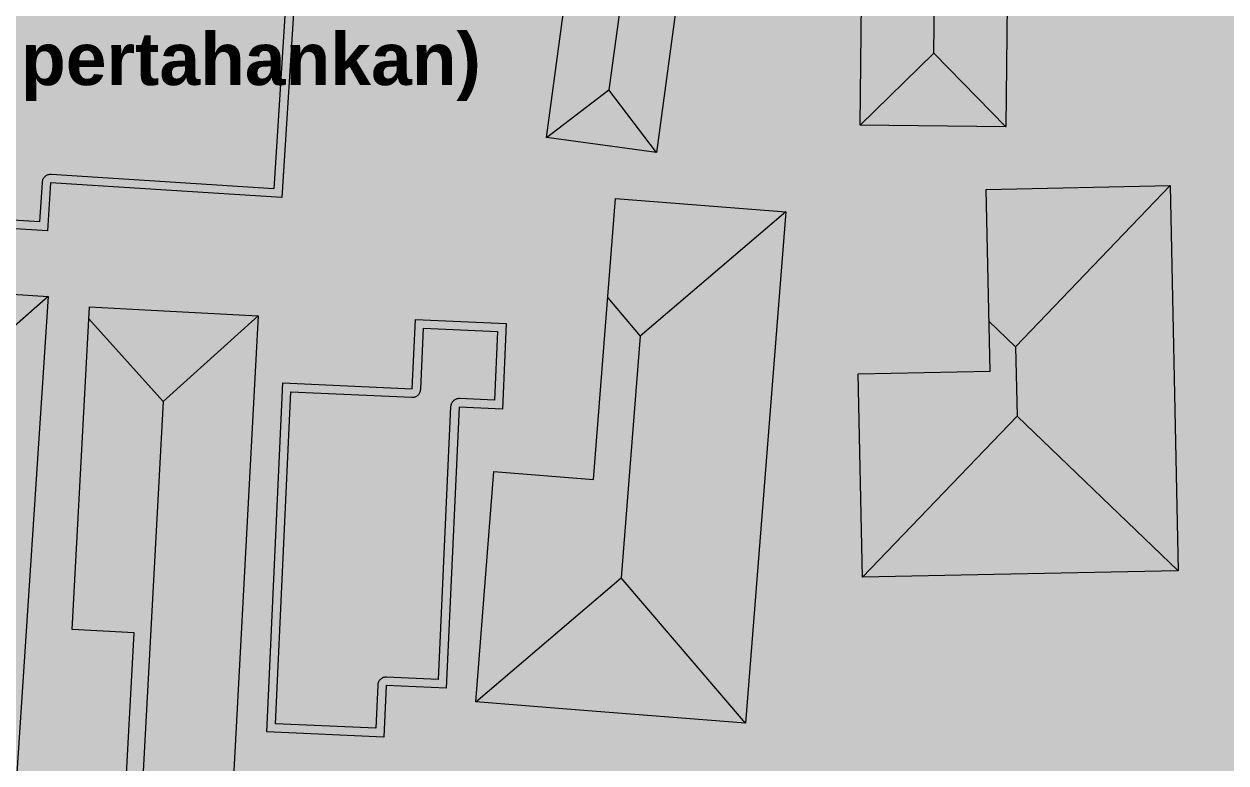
# Model space of a CAD drawing. Header units: metres. Extents: x 305909 to 307171, y 9156037 to 9156671.
# Drawn here: x 306593 to 306657.2, y 9156362.4 to 9156401.9 of the extents above; entities that cross this region are included whole.
import ezdxf
from ezdxf.enums import TextEntityAlignment as Align

# ---------------------------------------------------------------- set-up
doc = ezdxf.new("R2010")
doc.units = ezdxf.units.M
for name, color, linetype, lineweight, true_color in [('B-BANGUNAN_PERMUKIMAN', 7, 'Continuous', 13, 0xf0cd8c), ('B-BAYANGAN', 7, 'Continuous', 0, 0x76786c), ('T-LABEL_ZONA', 7, 'Continuous', 0, 0x3c3c3c), ('Z-R', 7, 'Continuous', 0, 0xfaf4e6)]:
    doc.layers.add(name, color=color, linetype=linetype, lineweight=lineweight, true_color=true_color)
doc.styles.add('ARIALB', font='arialbd.ttf')

msp = doc.modelspace()

# ---------------------------------------------------------------- hatches: boundary and pattern name
at = {"layer": 'B-BANGUNAN_PERMUKIMAN', "true_color": 0xee9467}
h = msp.add_hatch(color=21, dxfattribs=at)
h.dxf.hatch_style = 1
h.paths.add_polyline_path([(306624.256, 9156420.844), (306624.257, 9156420.844), (306626.796, 9156417.511), (306624.206, 9156398.342), (306620.873, 9156395.803), (306620.873, 9156395.803), (306624.256, 9156420.844)])
at = {"layer": 'B-BANGUNAN_PERMUKIMAN', "true_color": 0xb97350}
h = msp.add_hatch(color=23, dxfattribs=at)
h.dxf.hatch_style = 1
h.paths.add_polyline_path([(306626.746, 9156395.009), (306624.206, 9156398.342), (306626.796, 9156417.511), (306630.13, 9156420.05), (306626.746, 9156395.009)])
at = {"layer": 'B-BANGUNAN_PERMUKIMAN', "true_color": 0xd4845c}
h = msp.add_hatch(color=23, dxfattribs=at)
h.dxf.hatch_style = 1
h.paths.add_polyline_path([(306607.467, 9156404.15), (306606.733, 9156392.59), (306594.382, 9156393.375), (306594.22, 9156390.813), (306587.313, 9156391.252), (306587.541, 9156394.842), (306580.737, 9156395.274), (306581.689, 9156410.276), (306588.832, 9156409.822), (306588.647, 9156406.906), (306595.795, 9156406.452), (306595.696, 9156404.898), (306607.467, 9156404.15)])
at = {"layer": 'B-BANGUNAN_PERMUKIMAN', "true_color": 0xec9366}
h = msp.add_hatch(color=33, dxfattribs=at)
h.dxf.hatch_style = 1
h.paths.add_polyline_path([(306637.77, 9156409.644), (306641.62, 9156405.706), (306641.558, 9156400.308), (306637.62, 9156396.458), (306637.62, 9156396.458), (306637.652, 9156399.275), (306637.77, 9156409.644)])
at = {"layer": 'B-BANGUNAN_PERMUKIMAN', "true_color": 0xbb7451}
h = msp.add_hatch(color=23, dxfattribs=at)
h.dxf.hatch_style = 1
h.paths.add_polyline_path([(306641.558, 9156400.308), (306641.62, 9156405.706), (306645.558, 9156409.555), (306645.408, 9156396.37), (306645.408, 9156396.37), (306641.558, 9156400.308)])
at = {"layer": 'B-BANGUNAN_PERMUKIMAN', "true_color": 0xbc7551}
h = msp.add_hatch(color=23, dxfattribs=at)
h.dxf.hatch_style = 1
h.paths.add_polyline_path([(306641.558, 9156400.308), (306645.408, 9156396.37), (306637.62, 9156396.458), (306641.558, 9156400.308)])
at = {"layer": 'B-BANGUNAN_PERMUKIMAN', "true_color": 0xbf7753}
h = msp.add_hatch(color=23, dxfattribs=at)
h.dxf.hatch_style = 1
h.paths.add_polyline_path([(306624.206, 9156398.342), (306626.746, 9156395.009), (306620.873, 9156395.803), (306624.206, 9156398.342)])
at = {"layer": 'B-BANGUNAN_PERMUKIMAN', "true_color": 0xef9567}
h = msp.add_hatch(color=21, dxfattribs=at)
h.dxf.hatch_style = 1
h.paths.add_polyline_path([(306645.93, 9156384.626), (306644.508, 9156385.99), (306644.362, 9156393.026), (306654.183, 9156393.231), (306645.93, 9156384.626)])
at = {"layer": 'B-BANGUNAN_PERMUKIMAN', "true_color": 0xc57a55}
h = msp.add_hatch(color=23, dxfattribs=at)
h.dxf.hatch_style = 1
h.paths.add_polyline_path([(306646.007, 9156380.918), (306645.93, 9156384.626), (306654.183, 9156393.231), (306654.611, 9156372.665), (306646.007, 9156380.918)])
at = {"layer": 'B-BANGUNAN_PERMUKIMAN', "true_color": 0xec9366}
h = msp.add_hatch(color=33, dxfattribs=at)
h.dxf.hatch_style = 1
h.paths.add_polyline_path([(306625.883, 9156385.197), (306624.143, 9156387.235), (306624.562, 9156392.546), (306633.651, 9156391.828), (306625.883, 9156385.197)])
at = {"layer": 'B-BANGUNAN_PERMUKIMAN', "true_color": 0xc77c56}
h = msp.add_hatch(color=23, dxfattribs=at)
h.dxf.hatch_style = 1
h.paths.add_polyline_path([(306631.495, 9156364.52), (306631.495, 9156364.52), (306624.864, 9156372.288), (306625.883, 9156385.197), (306633.651, 9156391.828), (306631.495, 9156364.52)])
at = {"layer": 'B-BANGUNAN_PERMUKIMAN', "true_color": 0xea9165}
h = msp.add_hatch(color=33, dxfattribs=at)
h.dxf.hatch_style = 1
h.paths.add_polyline_path([(306590.627, 9156384.124), (306587.447, 9156387.752), (306594.255, 9156387.304), (306590.627, 9156384.124)])
at = {"layer": 'B-BANGUNAN_PERMUKIMAN', "true_color": 0xba7450}
h = msp.add_hatch(color=23, dxfattribs=at)
h.dxf.hatch_style = 1
h.paths.add_polyline_path([(306592.49, 9156360.503), (306589.31, 9156364.131), (306590.627, 9156384.124), (306594.255, 9156387.304), (306592.49, 9156360.503)])
at = {"layer": 'B-BANGUNAN_PERMUKIMAN', "true_color": 0xf39769}
h = msp.add_hatch(color=21, dxfattribs=at)
h.dxf.hatch_style = 1
h.paths.add_polyline_path([(306625.883, 9156385.197), (306624.864, 9156372.288), (306617.096, 9156365.657), (306618.067, 9156377.956), (306623.378, 9156377.537), (306624.143, 9156387.235), (306625.883, 9156385.197)])
at = {"layer": 'B-BANGUNAN_PERMUKIMAN', "true_color": 0xeb9266}
h = msp.add_hatch(color=33, dxfattribs=at)
h.dxf.hatch_style = 1
h.paths.add_polyline_path([(306600.394, 9156381.708), (306596.427, 9156386.122), (306596.461, 9156386.753), (306599.765, 9156386.577), (306605.473, 9156386.272), (306600.394, 9156381.708)])
at = {"layer": 'B-BANGUNAN_PERMUKIMAN', "true_color": 0xee9467}
h = msp.add_hatch(color=21, dxfattribs=at)
h.dxf.hatch_style = 1
h.paths.add_polyline_path([(306600.394, 9156381.708), (306598.527, 9156346.769), (306593.448, 9156342.205), (306593.448, 9156342.205), (306594.175, 9156355.809), (306598.111, 9156355.599), (306598.846, 9156369.353), (306595.541, 9156369.53), (306596.427, 9156386.122), (306600.394, 9156381.708)])
at = {"layer": 'B-BANGUNAN_PERMUKIMAN', "true_color": 0xbc7551}
h = msp.add_hatch(color=23, dxfattribs=at)
h.dxf.hatch_style = 1
h.paths.add_polyline_path([(306603.092, 9156341.69), (306603.092, 9156341.69), (306598.527, 9156346.769), (306600.394, 9156381.708), (306605.473, 9156386.272), (306603.092, 9156341.69)])
at = {"layer": 'B-BANGUNAN_PERMUKIMAN', "true_color": 0xd4845c}
h = msp.add_hatch(color=23, dxfattribs=at)
h.dxf.hatch_style = 1
h.paths.add_polyline_path([(306618.725, 9156385.866), (306618.518, 9156381.301), (306616.204, 9156381.406), (306615.521, 9156366.385), (306612.309, 9156366.531), (306612.184, 9156363.78), (306605.939, 9156364.064), (306606.785, 9156382.691), (306613.708, 9156382.376), (306613.876, 9156386.087), (306618.725, 9156385.866)])
at = {"layer": 'B-BANGUNAN_PERMUKIMAN', "true_color": 0xef9568}
h = msp.add_hatch(color=21, dxfattribs=at)
h.dxf.hatch_style = 1
h.paths.add_polyline_path([(306637.528, 9156383.171), (306644.564, 9156383.318), (306644.508, 9156385.99), (306645.93, 9156384.626), (306646.007, 9156380.918), (306637.754, 9156372.314), (306637.754, 9156372.314), (306637.528, 9156383.171)])
at = {"layer": 'B-BANGUNAN_PERMUKIMAN', "true_color": 0xc07753}
h = msp.add_hatch(color=23, dxfattribs=at)
h.dxf.hatch_style = 1
h.paths.add_polyline_path([(306646.007, 9156380.918), (306654.611, 9156372.665), (306654.611, 9156372.665), (306644.79, 9156372.461), (306637.754, 9156372.314), (306646.007, 9156380.918)])
at = {"layer": 'B-BANGUNAN_PERMUKIMAN', "true_color": 0xc17853}
h = msp.add_hatch(color=23, dxfattribs=at)
h.dxf.hatch_style = 1
h.paths.add_polyline_path([(306624.864, 9156372.288), (306631.495, 9156364.52), (306622.406, 9156365.238), (306617.096, 9156365.657), (306617.096, 9156365.657), (306624.864, 9156372.288)])
at = {"layer": 'B-BAYANGAN', "true_color": 0x76786c}
h = msp.add_hatch(color=8, dxfattribs=at)
h.dxf.hatch_style = 1
h.paths.add_polyline_path([(306630.88, 9156419.3), (306627.496, 9156394.259), (306621.622, 9156395.053), (306625.006, 9156420.094), (306630.88, 9156419.3)])
h = msp.add_hatch(color=8, dxfattribs=at)
h.dxf.hatch_style = 1
h.paths.add_polyline_path([(306637.964, 9156411.987), (306637.816, 9156401.408), (306631.971, 9156401.489), (306632.119, 9156412.069), (306637.964, 9156411.987)])
h = msp.add_hatch(color=8, dxfattribs=at)
h.dxf.hatch_style = 1
h.paths.add_polyline_path([(306608.217, 9156403.4), (306607.483, 9156391.84), (306595.132, 9156392.625), (306594.97, 9156390.063), (306588.063, 9156390.502), (306588.291, 9156394.092), (306581.487, 9156394.524), (306582.439, 9156409.526), (306589.582, 9156409.072), (306589.397, 9156406.156), (306596.545, 9156405.702), (306596.446, 9156404.148), (306608.217, 9156403.4)])
h = msp.add_hatch(color=8, dxfattribs=at)
h.dxf.hatch_style = 1
h.paths.add_polyline_path([(306646.308, 9156408.805), (306646.158, 9156395.62), (306638.37, 9156395.708), (306638.52, 9156408.894), (306646.308, 9156408.805)])
h = msp.add_hatch(color=8, dxfattribs=at)
h.dxf.hatch_style = 1
h.paths.add_polyline_path([(306645.54, 9156371.711), (306638.504, 9156371.564), (306638.278, 9156382.421), (306645.314, 9156382.568), (306645.112, 9156392.276), (306654.933, 9156392.481), (306655.361, 9156371.915), (306645.54, 9156371.711)])
h = msp.add_hatch(color=8, dxfattribs=at)
h.dxf.hatch_style = 1
h.paths.add_polyline_path([(306634.401, 9156391.078), (306632.245, 9156363.77), (306623.156, 9156364.488), (306617.846, 9156364.907), (306618.817, 9156377.206), (306624.128, 9156376.787), (306625.312, 9156391.796), (306634.401, 9156391.078)])
h = msp.add_hatch(color=8, dxfattribs=at)
h.dxf.hatch_style = 1
h.paths.add_polyline_path([(306595.005, 9156386.554), (306593.24, 9156359.753), (306586.432, 9156360.201), (306588.197, 9156387.002), (306595.005, 9156386.554)])
h = msp.add_hatch(color=8, dxfattribs=at)
h.dxf.hatch_style = 1
h.paths.add_polyline_path([(306606.223, 9156385.522), (306603.842, 9156340.94), (306598.134, 9156341.245), (306594.198, 9156341.455), (306594.925, 9156355.059), (306598.861, 9156354.849), (306599.596, 9156368.603), (306596.291, 9156368.78), (306597.211, 9156386.003), (306600.515, 9156385.827), (306606.223, 9156385.522)])
h = msp.add_hatch(color=8, dxfattribs=at)
h.dxf.hatch_style = 1
h.paths.add_polyline_path([(306619.475, 9156385.116), (306619.268, 9156380.551), (306616.954, 9156380.656), (306616.271, 9156365.635), (306613.059, 9156365.781), (306612.934, 9156363.03), (306606.689, 9156363.314), (306607.535, 9156381.941), (306614.458, 9156381.626), (306614.626, 9156385.337), (306619.475, 9156385.116)])
at = {"layer": 'Z-R', "true_color": 0xf4f2ec}
h = msp.add_hatch(color=7, dxfattribs=at)
h.dxf.hatch_style = 1
h.paths.add_polyline_path([(306624.289, 9156242.595), (306556.388, 9156238.052), (306554.003, 9156281.952), (306509.625, 9156279.089), (306499.604, 9156305.811), (306466.679, 9156301.994), (306472.882, 9156235.666), (306497.912, 9156229.062), (306526.804, 9156228.986), (306531.575, 9156219.919), (306532.491, 9156127.582), (306486.314, 9156132.333), (306393.989, 9156155.199), (306332.726, 9156171.593), (306288.72, 9156190.576), (306259.621, 9156211.151), (306259.621, 9156409.341), (306281.946, 9156409.003), (306338.236, 9156402.748), (306341.903, 9156461.433), (306341.903, 9156461.433), (306341.904, 9156461.433), (306369.777, 9156457.841), (306369.778, 9156457.841), (306369.779, 9156457.84), (306369.78, 9156457.84), (306369.78, 9156457.84), (306369.781, 9156457.839), (306369.782, 9156457.838), (306369.783, 9156457.838), (306369.783, 9156457.837), (306369.784, 9156457.836), (306369.784, 9156457.835), (306369.785, 9156457.834), (306369.785, 9156457.833), (306369.785, 9156457.832), (306369.785, 9156457.831), (306369.785, 9156457.83), (306369.785, 9156457.829), (306360, 9156400.45), (306360, 9156400.449), (306360, 9156400.449), (306360, 9156380), (306360, 9156380), (306360, 9156380), (306440, 9156380), (306440, 9156380), (306440, 9156380), (306440, 9156532.835), (306440, 9156532.835), (306440, 9156532.835), (306424.61, 9156536.081), (306424.61, 9156536.081), (306385.74, 9156542.791), (306385.74, 9156542.791), (306305.003, 9156549.608), (306305.003, 9156549.608), (306259.621, 9156554.648), (306259.621, 9156558.541), (306291.75, 9156555.548), (306369.455, 9156545.532), (306504.834, 9156523.084), (306572.178, 9156510.306), (306677.166, 9156490.276), (306764.133, 9156475.064), (306735.941, 9156145.416), (306694.109, 9156139.201), (306694.292, 9156206.558), (306623.212, 9156213.87), (306624.289, 9156242.595)])

# ---------------------------------------------------------------- linework, layer by layer
at = {"layer": 'B-BANGUNAN_PERMUKIMAN', "color": 27, "lineweight": 9, "true_color": 0x744832}
for p, q in [((306626.796, 9156417.511), (306624.206, 9156398.342)), ((306641.558, 9156400.308), (306641.62, 9156405.706)), ((306637.62, 9156396.458), (306641.558, 9156400.308)), ((306645.408, 9156396.37), (306641.558, 9156400.308)), ((306620.873, 9156395.803), (306624.206, 9156398.342)), ((306626.746, 9156395.009), (306624.206, 9156398.342)), ((306654.183, 9156393.231), (306645.93, 9156384.626)), ((306633.651, 9156391.828), (306625.883, 9156385.197)), ((306594.255, 9156387.304), (306590.627, 9156384.124)), ((306624.143, 9156387.235), (306625.883, 9156385.197)), ((306596.427, 9156386.122), (306600.394, 9156381.708)), ((306605.473, 9156386.272), (306600.394, 9156381.708)), ((306644.508, 9156385.99), (306645.93, 9156384.626)), ((306625.883, 9156385.197), (306624.864, 9156372.288)), ((306645.93, 9156384.626), (306646.007, 9156380.918)), ((306600.394, 9156381.708), (306598.527, 9156346.769)), ((306637.754, 9156372.314), (306646.007, 9156380.918)), ((306654.611, 9156372.665), (306646.007, 9156380.918)), ((306617.096, 9156365.657), (306624.864, 9156372.288)), ((306631.495, 9156364.52), (306624.864, 9156372.288))]:
    msp.add_line(p, q, dxfattribs=at)
at = {"layer": 'B-BANGUNAN_PERMUKIMAN', "color": 27, "lineweight": 13, "true_color": 0x744832}
for points in [[(306630.13, 9156420.05), (306626.746, 9156395.009), (306620.872, 9156395.803), (306624.256, 9156420.844), (306630.13, 9156420.05)], [(306607.467, 9156404.15), (306606.733, 9156392.59), (306594.382, 9156393.375), (306594.22, 9156390.813), (306587.313, 9156391.252), (306587.541, 9156394.842), (306580.737, 9156395.274), (306581.689, 9156410.276), (306588.832, 9156409.822), (306588.647, 9156406.906), (306595.795, 9156406.452), (306595.696, 9156404.898), (306607.467, 9156404.15)], [(306645.558, 9156409.555), (306645.408, 9156396.37), (306637.62, 9156396.458), (306637.77, 9156409.644), (306645.558, 9156409.555)], [(306644.79, 9156372.461), (306637.754, 9156372.314), (306637.528, 9156383.171), (306644.564, 9156383.318), (306644.362, 9156393.026), (306654.183, 9156393.231), (306654.611, 9156372.665), (306644.79, 9156372.461)], [(306633.651, 9156391.828), (306631.495, 9156364.52), (306622.406, 9156365.238), (306617.096, 9156365.657), (306618.067, 9156377.956), (306623.378, 9156377.537), (306624.562, 9156392.546), (306633.651, 9156391.828)], [(306594.255, 9156387.304), (306592.49, 9156360.503), (306585.682, 9156360.951), (306587.447, 9156387.752), (306594.255, 9156387.304)], [(306605.473, 9156386.272), (306603.092, 9156341.69), (306597.384, 9156341.995), (306593.448, 9156342.205), (306594.175, 9156355.809), (306598.111, 9156355.599), (306598.846, 9156369.353), (306595.541, 9156369.53), (306596.461, 9156386.753), (306599.765, 9156386.577), (306605.473, 9156386.272)], [(306618.725, 9156385.866), (306618.518, 9156381.301), (306616.204, 9156381.406), (306615.521, 9156366.385), (306612.309, 9156366.531), (306612.184, 9156363.78), (306605.939, 9156364.064), (306606.785, 9156382.691), (306613.708, 9156382.376), (306613.876, 9156386.087), (306618.725, 9156385.866)]]:
    msp.add_lwpolyline(points, close=True, dxfattribs=at)
at = {"layer": 'B-BANGUNAN_PERMUKIMAN', "color": 21, "lineweight": 9, "true_color": 0xfa9b6c}
msp.add_lwpolyline([(306606.989, 9156403.73), (306606.312, 9156393.068), (306594.411, 9156393.824), (306594.367, 9156393.824), (306594.323, 9156393.821), (306594.279, 9156393.813), (306594.237, 9156393.8), (306594.196, 9156393.784), (306594.156, 9156393.764), (306594.119, 9156393.74), (306594.085, 9156393.712), (306594.053, 9156393.682), (306594.025, 9156393.648), (306594, 9156393.611), (306593.978, 9156393.573), (306593.961, 9156393.532), (306593.947, 9156393.49), (306593.938, 9156393.447), (306593.933, 9156393.403), (306593.799, 9156391.291), (306587.79, 9156391.672)], dxfattribs=at)
msp.add_lwpolyline([(306618.255, 9156385.437), (306618.088, 9156381.771), (306616.224, 9156381.856), (306616.18, 9156381.855), (306616.136, 9156381.851), (306616.093, 9156381.842), (306616.051, 9156381.829), (306616.01, 9156381.812), (306615.971, 9156381.791), (306615.934, 9156381.767), (306615.9, 9156381.738), (306615.869, 9156381.707), (306615.841, 9156381.673), (306615.817, 9156381.636), (306615.796, 9156381.597), (306615.779, 9156381.556), (306615.767, 9156381.514), (306615.758, 9156381.47), (306615.754, 9156381.427), (306615.092, 9156366.855), (306612.33, 9156366.98), (306612.285, 9156366.98), (306612.242, 9156366.976), (306612.198, 9156366.967), (306612.156, 9156366.954), (306612.115, 9156366.937), (306612.076, 9156366.916), (306612.04, 9156366.891), (306612.006, 9156366.863), (306611.975, 9156366.832), (306611.947, 9156366.797), (306611.922, 9156366.761), (306611.902, 9156366.722), (306611.885, 9156366.681), (306611.872, 9156366.638), (306611.864, 9156366.595), (306611.86, 9156366.551), (306611.755, 9156364.25), (306606.408, 9156364.493), (306607.214, 9156382.221), (306613.687, 9156381.926), (306613.732, 9156381.926), (306613.775, 9156381.931), (306613.819, 9156381.94), (306613.861, 9156381.953), (306613.902, 9156381.97), (306613.941, 9156381.991), (306613.977, 9156382.015), (306614.011, 9156382.043), (306614.042, 9156382.075), (306614.07, 9156382.109), (306614.095, 9156382.146), (306614.115, 9156382.185), (306614.132, 9156382.226), (306614.145, 9156382.268), (306614.153, 9156382.311), (306614.157, 9156382.355), (306614.306, 9156385.617), (306618.255, 9156385.437)], close=True, dxfattribs=at)

# ---------------------------------------------------------------- texts
at = {"layer": 'T-LABEL_ZONA', "color": 251, "true_color": 0x6e6456, "style": 'ARIALB'}
msp.add_text('PERMUKIMAN EKSISTING (bangunan bawaan dipertahankan)', height=2.8, dxfattribs=at).set_placement((306560, 9156400), align=Align.MIDDLE_CENTER)

doc.saveas('drawing.dxf')
